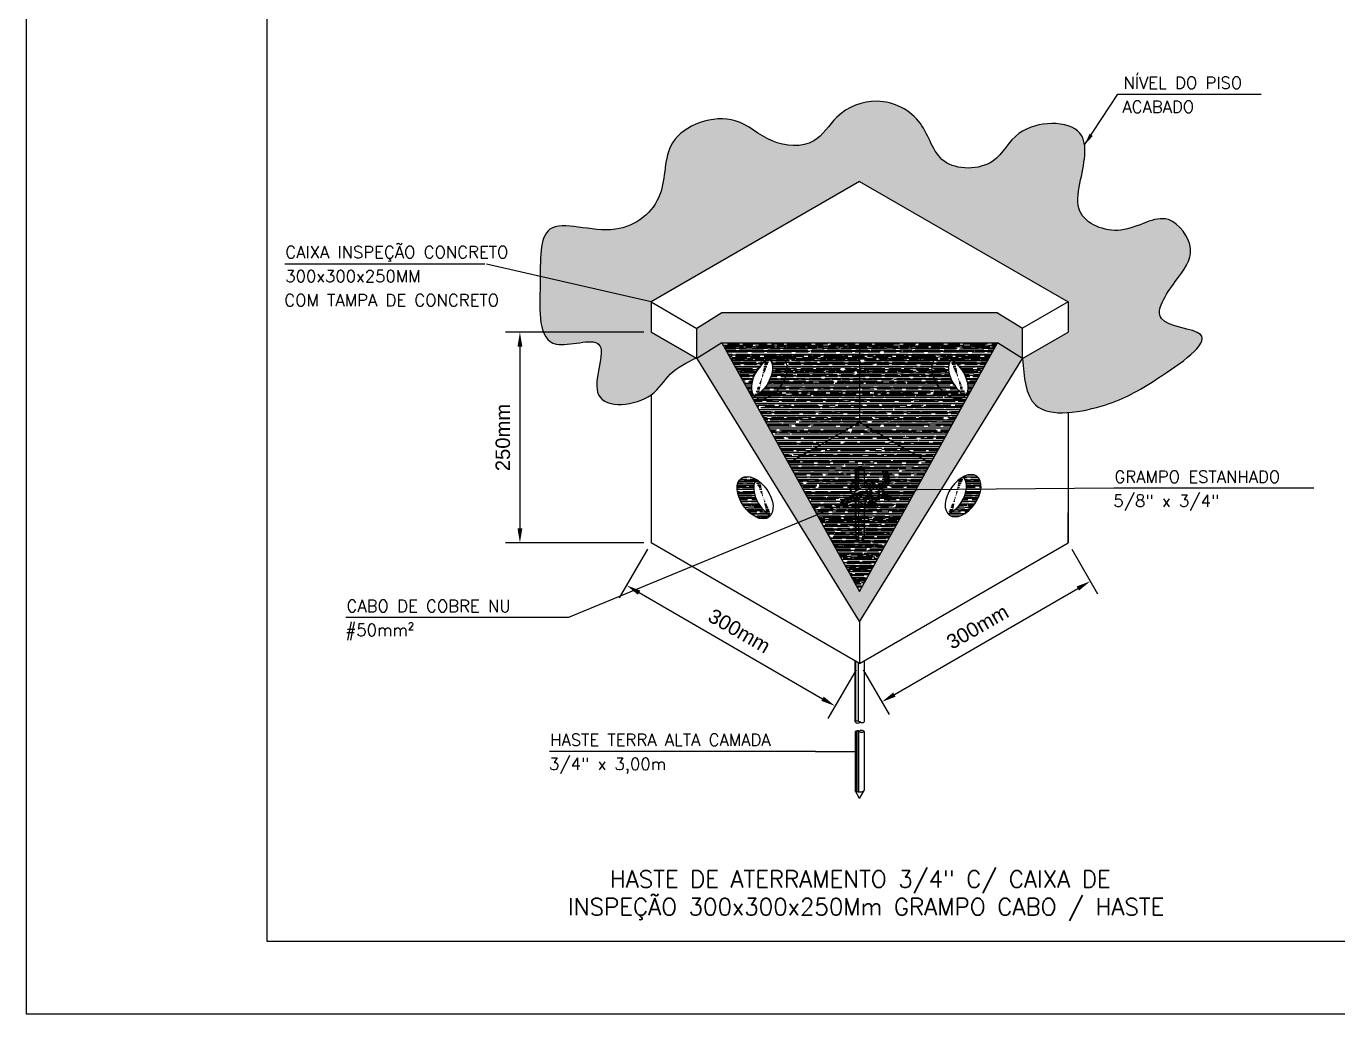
# Model space of a CAD drawing. Header units: millimetres. Extents: x 100 to 940, y 100 to 694.
# Drawn here: x 100 to 372.2, y 100 to 305 of the extents above; entities that cross this region are included whole.
import ezdxf
from ezdxf.enums import TextEntityAlignment as Align

# ---------------------------------------------------------------- set-up
doc = ezdxf.new("R2010")
doc.units = ezdxf.units.MM
for name, color, linetype in [('15', 1, 'Continuous'), ('25', 2, 'Continuous'), ('50', 5, 'Continuous')]:
    doc.layers.add(name, color=color, linetype=linetype)
doc.styles.add('25CL', font='ROMANS.shx', dxfattribs={"height": 2.5})
doc.styles.add('35CL', font='ROMANS.shx', dxfattribs={"height": 3.5})
doc.styles.get("Standard").update_dxf_attribs({"font": 'arial.ttf'})
doc.dimstyles.new('Electrical-Metric', dxfattribs={"dimtxt": 3, "dimasz": 3, "dimexe": 3, "dimexo": 1.5, "dimgap": 2, "dimtad": 1, "dimzin": 3, "dimdsep": 46, "dimtxsty": 'Standard', "dimcen": 3, "dimazin": 2, "dimtfac": 1, "dimtofl": 0, "dimtmove": 0, "dimatfit": 3, "dimfxl": 1, "dimfrac": 1, "dimtolj": 1, "dimtzin": 0, "dimarcsym": 0})
doc.dimstyles.new('ISO-25', dxfattribs={"dimtxt": 2.5, "dimasz": 2.5, "dimexe": 1.25, "dimexo": 0.625, "dimtad": 1, "dimtxsty": 'Standard', "dimcen": 2.5, "dimadec": 0, "dimazin": 0, "dimtfac": 1, "dimtmove": 0, "dimatfit": 3, "dimfxl": 1, "dimarcsym": 0})
pattern_1 = [(0, (337.7833, 76.83966), (1.397, 0.635), [9.525, -1.27, 3.175, -0.635]), (0, (338.62785, 77.15716), (-0.635, 0.84455), [1.905, -0.20955, 3.81, -0.47625]), (0, (338.1008, 77.3794), (3.302, 0.42545), [5.08, -0.889, 2.54, -0.635])]

# ---------------------------------------------------------------- blocks, each defined once
blk = doc.blocks.new('*X47')
at = {"color": 0}
for p, q in [((2789.3, 2197.6), (2781.3, 2205.6)), ((2781.4, 2205.1), (2782.2, 2206)), ((2782.2, 2204.1), (2785.1, 2207.1)), ((2793.8, 2194.8), (2782.6, 2206.1)), ((2783, 2203.2), (2788, 2208.2)), ((2796.4, 2194), (2783.8, 2206.6)), ((2783.9, 2202.3), (2788.7, 2207.1)), ((2784.7, 2201.4), (2789.4, 2206)), ((2798.2, 2193.9), (2785.1, 2207.1)), ((2785.6, 2200.5), (2790.1, 2205)), ((2799.7, 2194.2), (2786.4, 2207.6)), ((2786.6, 2199.7), (2790.9, 2204)), ((2787.6, 2198.9), (2791.9, 2203.2)), ((2788.9, 2206.8), (2787.7, 2208)), ((2788.6, 2198.1), (2792.9, 2202.5)), ((2789.6, 2197.4), (2794, 2201.8)), ((2790.6, 2196.7), (2795, 2201.1)), ((2791.7, 2196), (2796.2, 2200.4)), ((2801, 2194.7), (2794, 2201.8)), ((2792.9, 2195.4), (2797.3, 2199.8)), ((2794, 2194.7), (2798.5, 2199.2)), ((2795.3, 2194.2), (2799.8, 2198.8)), ((2796.8, 2194), (2801.4, 2198.6)), ((2802.2, 2195.3), (2798.2, 2199.3)), ((2798.5, 2194), (2803.4, 2198.9)), ((2803.2, 2196.1), (2800.6, 2198.7)), ((2801, 2194.7), (2804.9, 2198.5)), ((2804, 2197), (2802.3, 2198.7)), ((2804.7, 2198.1), (2803.8, 2199))]:
    blk.add_line(p, q, dxfattribs=at)
blk = doc.blocks.new('*X46')
at = {"color": 0}
for p, q in [((2833.8, 2190.3), (2850, 2206.5)), ((2833.8, 2188.5), (2848.8, 2203.5)), ((2844.9, 2198.5), (2842.6, 2200.8)), ((2843.1, 2201.4), (2850.8, 2209.1)), ((2845.7, 2199.5), (2843.4, 2201.8)), ((2846.5, 2200.5), (2844.1, 2202.9)), ((2847.3, 2201.4), (2844.7, 2204)), ((2848.2, 2202.3), (2845.3, 2205.2)), ((2845.5, 2205.5), (2851.3, 2211.4)), ((2848.8, 2203.5), (2845.9, 2206.4)), ((2849.3, 2204.7), (2846.4, 2207.7)), ((2846.7, 2208.6), (2851.1, 2213)), ((2849.8, 2206), (2846.9, 2208.9)), ((2850.3, 2207.3), (2847.3, 2210.3)), ((2847.5, 2216.4), (2847.5, 2216.4)), ((2847.6, 2211.2), (2850.4, 2214)), ((2850.7, 2208.7), (2847.7, 2211.7)), ((2851, 2210.1), (2848, 2213.1)), ((2848.1, 2213.5), (2849.6, 2214.9)), ((2848.2, 2215.3), (2848.6, 2215.7)), ((2851.4, 2211.5), (2848.3, 2214.6)), ((2847.8, 2176.2), (2833.8, 2190.2)), ((2842.2, 2180), (2833.8, 2188.5)), ((2834.1, 2187.1), (2843.8, 2196.8)), ((2853.4, 2172.3), (2834.1, 2191.6)), ((2837.9, 2182.6), (2834.5, 2186)), ((2834.6, 2185.8), (2842.4, 2193.6)), ((2854.3, 2173.3), (2834.8, 2192.8)), ((2835.3, 2184.7), (2842.2, 2191.7)), ((2835.4, 2193.7), (2840.3, 2198.6)), ((2855.1, 2174.2), (2835.5, 2193.8)), ((2836.1, 2183.8), (2842.5, 2190.2)), ((2856, 2175.1), (2836.3, 2194.8)), ((2842.4, 2190.4), (2837.1, 2195.8)), ((2837.1, 2183), (2842.9, 2188.9)), ((2842.2, 2192.4), (2837.9, 2196.7)), ((2838.2, 2182.4), (2843.6, 2187.7)), ((2842.5, 2193.9), (2838.9, 2197.5)), ((2839.4, 2181.7), (2844.4, 2186.8)), ((2842.9, 2195.2), (2839.9, 2198.3)), ((2840.5, 2181.1), (2845.3, 2186)), ((2843.5, 2196.4), (2840.9, 2199)), ((2841.6, 2180.4), (2846.3, 2185.2)), ((2844.2, 2197.5), (2841.8, 2199.9)), ((2842.6, 2179.7), (2847.3, 2184.4)), ((2843.7, 2179), (2848.3, 2183.6)), ((2844.8, 2178.3), (2849.4, 2182.9)), ((2845.8, 2177.6), (2850.4, 2182.2)), ((2846.9, 2176.9), (2851.5, 2181.5)), ((2847.9, 2176.1), (2852.7, 2180.9)), ((2848.9, 2175.4), (2853.8, 2180.3)), ((2849.9, 2174.6), (2855, 2179.7)), ((2850.9, 2173.8), (2856.3, 2179.2)), ((2856.9, 2175.9), (2851, 2181.9)), ((2851.9, 2173), (2857.6, 2178.7)), ((2852.8, 2172.2), (2859.7, 2179.1)), ((2857.8, 2176.8), (2854.7, 2179.9)), ((2858.8, 2177.6), (2857.7, 2178.7)), ((2859.8, 2178.3), (2859.2, 2178.9)), ((2860.8, 2179.1), (2860.5, 2179.4)), ((2861.9, 2179.8), (2861.8, 2179.9))]:
    blk.add_line(p, q, dxfattribs=at)
blk = doc.blocks.new('*X45')
at = {"color": 0}
for p, q in [((2822.5, 2212.6), (2827, 2217.1)), ((2822.5, 2210.8), (2826.6, 2214.9)), ((2825.9, 2208.7), (2822.5, 2212.1)), ((2825.8, 2207), (2822.6, 2210.2)), ((2826, 2210.4), (2822.7, 2213.7)), ((2822.9, 2214.8), (2827.6, 2219.5)), ((2822.9, 2209.5), (2826.3, 2212.8)), ((2826.1, 2212), (2823, 2215.2)), ((2826.4, 2213.5), (2823.3, 2216.6)), ((2823.4, 2217), (2828.3, 2221.9)), ((2826.6, 2215.1), (2823.6, 2218.1)), ((2823.6, 2208.4), (2826, 2210.8)), ((2824, 2219.4), (2829.2, 2224.6)), ((2826.9, 2216.6), (2824, 2219.4)), ((2827.2, 2218), (2824.4, 2220.8)), ((2824.5, 2207.5), (2825.9, 2208.9)), ((2824.8, 2222), (2830.4, 2227.6)), ((2827.6, 2219.4), (2824.8, 2222.1)), ((2827.9, 2220.8), (2825.3, 2223.4)), ((2825.5, 2206.8), (2825.8, 2207.1)), ((2825.8, 2224.8), (2828.8, 2227.8)), ((2828.4, 2222.2), (2825.8, 2224.7)), ((2828.8, 2223.5), (2826.3, 2226)), ((2829.3, 2224.8), (2826.9, 2227.2)), ((2829.8, 2226), (2828.2, 2227.6)), ((2830.3, 2227.3), (2829.6, 2228))]:
    blk.add_line(p, q, dxfattribs=at)
blk = doc.blocks.new('*X48')
at = {"color": 0}
for p, q in [((11826.4, 2069.7), (11839.2, 2060.7)), ((11828.5, 2072.8), (11846.5, 2060.2)), ((11831.7, 2075.1), (11852.6, 2060.5)), ((11835.8, 2076.8), (11857.9, 2061.4)), ((11840.6, 2078), (11862.5, 2062.8)), ((11846.2, 2078.8), (11866.3, 2064.7)), ((11852.6, 2078.8), (11869.2, 2067.2)), ((11860.8, 2077.6), (11870.4, 2071))]:
    blk.add_line(p, q, dxfattribs=at)
blk = doc.blocks.new('*D54')
at = {"color": 0, "lineweight": -2, "transparency": 16777216}
for p, q in [((228.2, 241.48), (199.46, 241.48)), ((202.46, 238.48), (202.46, 200.73)), ((228.2, 197.73), (199.46, 197.73))]:
    blk.add_line(p, q, dxfattribs=at)
at = {"color": 0, "transparency": 16777216}
for points in [[(201.96, 238.48), (202.96, 238.48), (202.46, 241.48)], [(201.96, 200.73), (202.96, 200.73), (202.46, 197.73)]]:
    blk.add_solid(points, dxfattribs=at)
at = {"layer": 'Defpoints', "color": 0, "transparency": 16777216}
for p in [(229.7, 241.48), (202.46, 197.73), (229.7, 197.73)]:
    blk.add_point(p, dxfattribs=at)
at = {"color": 0, "transparency": 16777216, "insert": (198.92, 219.6), "char_height": 3, "attachment_point": 5, "rotation": 90}
blk.add_mtext('\\A1;250mm', dxfattribs=at)
blk = doc.blocks.new('*D55')
at = {"color": 0, "lineweight": -2, "transparency": 16777216}
for p, q in [((228.95, 196.43), (223.09, 186.31)), ((227.19, 187.41), (265.26, 165.38)), ((272.21, 171.4), (266.36, 161.28))]:
    blk.add_line(p, q, dxfattribs=at)
at = {"color": 0, "transparency": 16777216}
for points in [[(227.44, 187.84), (226.94, 186.97), (224.6, 188.91)], [(265.51, 165.82), (265.01, 164.95), (267.86, 163.88)]]:
    blk.add_solid(points, dxfattribs=at)
at = {"layer": 'Defpoints', "color": 0, "transparency": 16777216}
for p in [(229.7, 197.73), (272.96, 172.7), (267.86, 163.88)]:
    blk.add_point(p, dxfattribs=at)
at = {"color": 0, "transparency": 16777216, "insert": (248, 179.45), "char_height": 3, "attachment_point": 5, "rotation": 329.9497}
blk.add_mtext('\\A1;300mm', dxfattribs=at)
blk = doc.blocks.new('*D56')
at = {"color": 0, "lineweight": -2, "transparency": 16777216}
for p, q in [((316.98, 196.43), (322.34, 187.16)), ((280.17, 166.23), (318.24, 188.26)), ((273.71, 171.4), (279.07, 162.14))]:
    blk.add_line(p, q, dxfattribs=at)
at = {"color": 0, "transparency": 16777216}
for points in [[(317.99, 188.69), (318.49, 187.83), (320.83, 189.76)], [(279.92, 166.67), (280.42, 165.8), (277.57, 164.73)]]:
    blk.add_solid(points, dxfattribs=at)
at = {"layer": 'Defpoints', "color": 0, "transparency": 16777216}
for p in [(316.22, 197.73), (320.83, 189.76), (272.96, 172.7)]:
    blk.add_point(p, dxfattribs=at)
at = {"color": 0, "transparency": 16777216, "insert": (297.43, 180.3), "char_height": 3, "attachment_point": 5, "rotation": 30.0503}
blk.add_mtext('\\A1;300mm', dxfattribs=at)

msp = doc.modelspace()

# ---------------------------------------------------------------- hatches: boundary and pattern name
h = msp.add_hatch()
h.set_pattern_fill('AR-CONC', color=256, scale=0.03)
h.set_pattern_definition([(50, (402.605, -19.0216), (5.46554, -0.47817), [0.5715, -6.2865]), (355, (402.605, -19.0216), (-1.0573, 5.731705), [0.4572, -5.02922]), (100.4514, (403.0606, -19.0615), (4.40824, 5.25353), [0.4857, -5.34271]), (46.1842, (402.605, -17.4976), (8.13237, -1.26127), [0.85725, -9.42975]), (96.6356, (403.283, -17.603), (7.12212, 7.42278), [0.72855, -8.01407]), (351.1842, (402.605, -17.498), (7.12212, 7.42278), [0.6858, -7.5438]), (21, (403.367, -17.8786), (4.54843, -3.067956), [0.5715, -6.2865]), (326, (403.367, -17.8786), (1.85406, 5.52564), [0.4572, -5.0292]), (71.4514, (403.746, -18.1343), (6.40249, 2.45768), [0.4857, -5.3427]), (37.5, (402.6051, -19.0216), (0.092658, 2.536651), [0, -4.96824, 0, -5.1054, 0, -5.04825]), (7.5, (402.605, -19.0216), (2.00459, 3.005417), [0, -2.91084, 0, -4.85394, 0, -1.92405]), (327.5, (400.9059, -19.0216), (4.067718, -0.171862), [0, -1.905, 0, -5.9436, 0, -7.8867]), (317.5, (400.144, -19.0216), (4.443875, 0.762795), [0, -2.4765, 0, -3.94716, 0, -5.6007])])
edge = h.paths.add_edge_path()
edge.add_line((316.22435, 247.72943), (316.22435, 241.47943))
edge.add_line((316.22435, 241.47943), (306.77802, 236.01452))
edge.add_spline(control_points=[(306.77802, 236.01452), (307.07133, 232.16886), (307.79379, 222.6965), (324.90757, 225.93463), (333.25779, 230.625), (350.04784, 242.07288), (331.95141, 242.5783), (338.5245, 252.26547), (343.52214, 258.34317), (336.45892, 267.87207), (327.95033, 260.50269), (317.45169, 264.91062), (318.80711, 273.80927), (321.94506, 285.63292), (305.42581, 285.25738), (301.50478, 275.12313), (288.81854, 274.9619), (286.70236, 285.98665), (276.95359, 290.85957), (268.11105, 287.27497), (263.82615, 279.55399), (254.03713, 280.20259), (246.64679, 287.96182), (231.5047, 282.89295), (233.44402, 269.08353), (222.46307, 259.98597), (206.1554, 266.82048), (207.01958, 251.1882), (205.74471, 235.69827), (223.05074, 242.54828), (214.22366, 224.93096), (229.80615, 226.45843), (233.28743, 233.31449), (237.06114, 235.14848), (239.01566, 236.08931)], knot_values=[0, 0, 0, 0, 9.976482824, 24.573430412, 36.722801165, 49.39165473, 58.140104579, 66.321796258, 73.817184241, 81.444694901, 91.508258073, 100.884437691, 106.661111869, 117.089037263, 129.676961896, 137.64760621, 147.764303411, 156.98181098, 167.063845392, 176.080366427, 182.925512455, 191.59696635, 200.326936377, 214.130686982, 225.129605449, 236.863947227, 250.449224797, 262.036185377, 274.893171281, 283.709148615, 294.251580417, 305.154772198, 311.039783527, 317.319474166, 317.319474166, 317.319474166, 317.319474166], degree=3, periodic=0)
edge.add_line((239.01566, 236.08931), (229.6986, 241.47943))
edge.add_line((229.6986, 241.47943), (229.6986, 247.72943))
edge.add_line((229.6986, 247.72943), (272.96148, 272.75794))
edge.add_line((272.96148, 272.75794), (316.22435, 247.72943))
h = msp.add_hatch()
h.set_pattern_fill('EARTH', color=256, scale=0.25)
h.set_pattern_definition([(0, (337.7833, 76.8397), (1.5875, 1.5875), [1.5875, -1.5875]), (0, (337.7833, 77.435), (1.5875, 1.5875), [1.5875, -1.5875]), (0, (337.7833, 78.0303), (1.5875, 1.5875), [1.5875, -1.5875]), (90, (337.9817, 78.2287), (-1.5875, 1.5875), [1.5875, -1.5875]), (90, (338.577, 78.2287), (-1.5875, 1.5875), [1.5875, -1.5875]), (90, (339.1724, 78.2287), (-1.5875, 1.5875), [1.5875, -1.5875])])
h.paths.add_polyline_path([(301.55646, 245.49373), (244.40592, 245.49373), (239.16531, 242.25273), (239.16531, 236.00649), (244.38373, 239.23376), (244.38581, 239.23001), (301.54886, 239.23001), (301.55646, 239.24373), (306.77802, 236.01452), (306.77802, 242.26452)])
h.paths.add_polyline_path([(306.77802, 236.01452), (301.57865, 239.23001), (301.54886, 239.23001), (272.96148, 187.60522), (244.38581, 239.23001), (244.37765, 239.23001), (239.16531, 236.00649), (239.16531, 236.00273), (272.96148, 181.35522)])
at = {"true_color": 0x787878}
h = msp.add_hatch(dxfattribs=at)
h.set_pattern_fill('AR-RROOF', color=8, scale=0.025)
h.set_pattern_definition(pattern_1)
h.paths.add_polyline_path([(272.96148, 239.23001), (244.38581, 239.23001), (258.22314, 214.23149), (272.96148, 222.75794)])
edge = h.paths.add_edge_path(flags=16)
edge.add_ellipse((254.22583, 232.02229), major_axis=(2.83457, 4.05709), ratio=0.597165563, start_angle=0, end_angle=360, ccw=False)
h = msp.add_hatch(dxfattribs=at)
h.set_pattern_fill('AR-RROOF', color=8, scale=0.025)
h.set_pattern_definition(pattern_1)
h.paths.add_polyline_path([(272.96148, 222.75794), (287.70439, 214.22884), (301.54886, 239.23001), (272.96148, 239.23001)])
edge = h.paths.add_edge_path(flags=16)
edge.add_ellipse((291.69712, 232.02229), major_axis=(-2.83457, 4.05709), ratio=0.597165563, start_angle=0, end_angle=360)
at = {"true_color": 0x9c9c9c}
h = msp.add_hatch(dxfattribs=at)
h.set_pattern_fill('AR-RROOF', color=253, scale=0.025)
h.set_pattern_definition(pattern_1)
edge = h.paths.add_edge_path()
edge.add_ellipse((251.14933, 232.02229), major_axis=(2.83457, 4.05709), ratio=0.597165563, start_angle=230.1824025, end_angle=355.1115825, ccw=False)
edge.add_ellipse((254.22583, 232.02229), major_axis=(2.83457, 4.05709), ratio=0.597165563, start_angle=-184.8884175, end_angle=50.1824025)
h = msp.add_hatch(dxfattribs=at)
h.set_pattern_fill('AR-RROOF', color=253, scale=0.025)
h.set_pattern_definition(pattern_1)
edge = h.paths.add_edge_path()
edge.add_ellipse((295.13956, 232.02229), major_axis=(-2.83457, 4.05709), ratio=0.597165563, start_angle=8.5033334, end_angle=126.2026816, ccw=False)
edge.add_ellipse((291.69712, 232.02229), major_axis=(-2.83457, 4.05709), ratio=0.597165563, start_angle=306.2026816, end_angle=548.5033334)
at = {"true_color": 0x787878}
h = msp.add_hatch(dxfattribs=at)
h.set_pattern_fill('AR-RROOF', color=8, scale=0.025)
h.set_pattern_definition(pattern_1)
h.paths.add_polyline_path([(272.96148, 222.75794), (258.22314, 214.23149), (272.96148, 187.60522), (287.70439, 214.22884)])
h.paths.add_polyline_path([(269.25712, 206.191, 0.173989495), (269.13456, 206.17191, 0.33521783), (269.26848, 206.17127, -0.11674393), (269.14705, 206.22442, 0.560330876), (269.06964, 206.2103, 0.105533192), (269.06231, 206.1645, 0.471328823), (269.23328, 206.15251, 0.032421231), (269.21092, 206.18234, 0.608481578), (269.15462, 205.99319, -0.130255453), (269.29632, 205.95257), (269.30091, 205.95466, -0.500696145), (269.08639, 206.15575, -2.469400681), (269.14346, 206.37632, -0.74556615), (269.13267, 206.46407), (269.12196, 206.46383, 0.172088419), (269.10078, 206.39264, 0.971373189), (269.22257, 206.16578, 0.116450381), (269.16199, 206.22454, 0.167029477), (269.27732, 206.37176, 0.041553878), (269.24938, 206.41047, 0.857631567)], flags=16)
h.paths.add_polyline_path([(274.81604, 209.38227, 0.076922993), (274.95103, 208.98179, -0.057659207), (275.17787, 208.90597, -0.121413492), (274.93411, 209.52065, 0.122790233)], flags=16)
h.paths.add_polyline_path([(277.38476, 208.40079), (277.8647, 208.1237), (277.44102, 207.67874), (276.96108, 207.95583)], flags=16)
h.paths.add_polyline_path([(274.6339, 206.81259), (275.21063, 206.87145), (275.69057, 206.59436), (275.11385, 206.53549), (274.69017, 206.09053), (274.21022, 206.36763)], flags=16)
at = {"true_color": 0x9c9c9c}
h = msp.add_hatch(dxfattribs=at)
h.set_pattern_fill('AR-RROOF', color=253, scale=0.025)
h.set_pattern_definition(pattern_1)
edge = h.paths.add_edge_path()
edge.add_ellipse((251.26769, 207.12624), major_axis=(-2.83457, 4.05709), ratio=0.597165563, start_angle=306.2026816, end_angle=548.5033334)
edge.add_ellipse((254.71013, 207.12624), major_axis=(-2.83457, 4.05709), ratio=0.597165563, start_angle=8.5033334, end_angle=126.2026816, ccw=False)
h = msp.add_hatch(dxfattribs=at)
h.set_pattern_fill('AR-RROOF', color=253, scale=0.025)
h.set_pattern_definition(pattern_1)
edge = h.paths.add_edge_path()
edge.add_ellipse((291.36605, 207.51725), major_axis=(2.83457, 4.05709), ratio=0.597165563, start_angle=230.1824025, end_angle=355.1115825, ccw=False)
edge.add_ellipse((294.44255, 207.51725), major_axis=(2.83457, 4.05709), ratio=0.597165563, start_angle=-184.8884175, end_angle=50.1824025)

# ---------------------------------------------------------------- linework, layer by layer
at = {"color": 2}
for p, q in [((272.96148, 272.75794), (229.6986, 247.72943)), ((272.96148, 272.75794), (316.22435, 247.72943)), ((229.6986, 247.72943), (239.16531, 242.25273)), ((229.6986, 247.72943), (229.6986, 241.47943)), ((316.22435, 247.72943), (306.77802, 242.26452)), ((316.22435, 247.72943), (316.22435, 241.47943)), ((244.38373, 245.48001), (239.16531, 242.25273)), ((301.55646, 245.49373), (244.38373, 245.49373)), ((301.55646, 245.49373), (306.77802, 242.26452)), ((239.16531, 236.00273), (239.16531, 242.25273)), ((306.77802, 236.01452), (306.77802, 242.26452)), ((229.6986, 241.47943), (239.16531, 236.00273)), ((239.16363, 236.00545), (229.6986, 241.47943)), ((306.77802, 236.01452), (316.22435, 241.47943)), ((306.77802, 236.01452), (316.22435, 241.47943)), ((244.38373, 239.23376), (239.16363, 236.00545)), ((244.38373, 239.23376), (272.96148, 187.60522)), ((244.38373, 239.23001), (301.55646, 239.23001)), ((272.96148, 187.60522), (301.55646, 239.24373)), ((272.96148, 239.23001), (272.96148, 222.75794)), ((306.77802, 236.01452), (301.55646, 239.24373)), ((239.16363, 236.00545), (272.96148, 181.35522)), ((272.96148, 181.35522), (306.77802, 236.01452)), ((229.6986, 228.44773), (229.6986, 197.72943)), ((316.22435, 224.77406), (316.22435, 197.72943)), ((272.96148, 222.75794), (258.22314, 214.23149)), ((272.96148, 222.75794), (287.70439, 214.22884)), ((277.7017, 212.44642), (277.9779, 212.64418)), ((277.9779, 212.64418), (278.307, 212.68834)), ((278.307, 212.68834), (278.59377, 212.64854)), ((278.59377, 212.64854), (278.77619, 212.52818)), ((316.22435, 197.72943), (316.22435, 203.97943)), ((272.96148, 172.70092), (229.6986, 197.72943)), ((272.96148, 172.70092), (316.22435, 197.72943)), ((272.96148, 181.35522), (272.96148, 172.70092))]:
    msp.add_line(p, q, dxfattribs=at)
for points in [[(100, 100), (940, 100), (940, 693.93939), (100, 693.93939)], [(150, 679), (925, 679), (925, 115), (150, 115)]]:
    msp.add_lwpolyline(points, close=True)
at = {"color": 2, "extrusion": (0, 0, -1)}
for centre in [(254.22583, 232.02229), (294.44255, 207.51725)]:
    msp.add_ellipse(centre, major_axis=(2.83457, 4.05709), ratio=0.597165563, dxfattribs=at)
at = {"color": 2}
for centre in [(291.69712, 232.02229), (251.26769, 207.12624)]:
    msp.add_ellipse(centre, major_axis=(-2.83457, 4.05709), ratio=0.597165563, dxfattribs=at)
at = {"color": 2, "extrusion": (0, 0, -1)}
for centre in [(251.14933, 232.02229), (291.36605, 207.51725)]:
    msp.add_ellipse(centre, major_axis=(2.83457, 4.05709), ratio=0.597165563, start_param=0.085318981, end_param=2.265744504, dxfattribs=at)
at = {"color": 2}
for centre in [(295.13956, 232.02229), (254.71013, 207.12624)]:
    msp.add_ellipse(centre, major_axis=(-2.83457, 4.05709), ratio=0.597165563, start_param=0.148411166, end_param=2.202652319, dxfattribs=at)
msp.add_spline([(306.77802, 236.01452), (309.42642, 226.39599), (324.02337, 226.39599), (334.86269, 231.88383), (343.67867, 240.98209), (335.58531, 244.30368), (338.4758, 251.95778), (341.65533, 258.74537), (337.03055, 264.81088), (327.20291, 262.64462), (318.67598, 266.54388), (318.67598, 272.32055), (318.67598, 282.74848), (306.08805, 282.74848), (300.59613, 276.9718), (290.47943, 276.9718), (285.56561, 284.77032), (276.60511, 289.39166), (268.2227, 286.07007), (263.4534, 281.15989), (254.78195, 281.15989), (247.12216, 285.34798), (234.11498, 280.72664), (231.51355, 270.0398), (222.264, 262.81895), (208.67872, 262.81895), (206.65538, 251.41002), (209.97943, 238.99017), (218.79541, 238.99017), (218.79541, 228.44773), (229.6986, 228.44773), (233.68141, 232.78024), (239.08972, 236.12495)], degree=3, dxfattribs=at)
at = {"layer": '15'}
for p, q in [((195.14881, 255.55563), (153.66595, 255.55563)), ((229.6986, 247.72943), (195.50165, 255.55563)), ((272.12712, 208.62922), (272.12712, 212.96473)), ((272.23708, 208.45458), (272.23708, 212.87393)), ((272.45699, 208.64693), (272.45699, 212.77634)), ((272.78687, 208.89657), (272.78687, 212.71864)), ((277.92457, 210.03385), (277.20351, 209.71452)), ((278.07831, 209.74116), (277.32944, 209.40952)), ((269.36464, 206.37067), (272.85051, 207.89366)), ((269.5031, 206.09751), (273.67854, 207.91304)), ((269.69412, 205.8128), (273.35752, 207.41322)), ((273.36901, 208.1202), (273.91332, 208.35801)), ((274.04587, 209.48393), (273.9772, 209.52358)), ((325.73975, 209.05155), (276.86491, 208.66631)), ((278.20956, 209.48661), (277.47768, 209.16249)), ((367.2226, 209.05155), (325.73975, 209.05155)), ((269.35136, 205.67816), (212.52259, 182.23204)), ((272.12712, 198.55553), (272.12712, 206.60872)), ((272.23708, 198.46472), (272.23708, 206.64084)), ((272.78687, 198.30943), (272.78687, 206.31421)), ((212.52259, 182.23204), (166.36024, 182.23204)), ((272.05234, 160.62047), (272.05234, 173.22687)), ((272.1623, 160.67204), (272.1623, 173.16326)), ((272.71209, 160.71101), (272.71209, 172.84519)), ((272.05234, 158.59528), (272.05234, 146.30452)), ((272.1623, 158.66024), (272.1623, 146.2129)), ((272.38222, 158.72279), (272.38222, 146.11214)), ((272.71209, 158.68014), (272.71209, 146.04686)), ((263.79749, 154.44355), (208.62494, 154.44355)), ((263.79749, 154.44355), (272.00836, 154.44471))]:
    msp.add_line(p, q, dxfattribs=at)
for points in [[(271.714, 207.59861, -0.082985738), (271.26851, 208.24478, -0.10501941), (271.08402, 209.03729, -0.120336717), (271.23956, 209.73265, -0.016349478), (271.28597, 209.81917, -0.10501941)], [(271.73686, 207.6086, -0.075630452), (271.33905, 208.20406, -0.10501941), (271.15455, 208.99656, -0.120336717), (271.3101, 209.69193, -0.001591941), (271.31437, 209.70048, -0.10501941)], [(272.00424, 209.23168, -0.008213952), (272.00308, 209.2639, -0.120336717), (272.05744, 209.5069, -0.02510206), (272.08314, 209.55286, -0.10501941)], [(272.00424, 209.1361, -0.008213952), (272.00308, 209.16833, -0.120336717), (272.05744, 209.41132, -0.02510206), (272.08314, 209.45729, -0.10501941)], [(272.84521, 206.82643, -0.066363167), (272.81132, 206.85106, -0.072986239), (272.78294, 206.88731, -0.106057566)], [(272.98234, 206.74726, -0.066363167), (272.94844, 206.77189, -0.162384214), (272.90141, 206.8605, -0.052332679), (272.89679, 206.93567, -0.069994875)], [(273.09906, 207.06655, -0.00782298), (273.10813, 207.08238, -0.056235678), (273.23007, 207.24326, -0.041501261), (273.34155, 207.34241, -0.069994875)], [(277.7132, 207.19231, -0.066363167), (277.67931, 207.21693, -0.162384214), (277.63228, 207.30555, -0.106057566), (277.63914, 207.45673, -0.069994875), (277.70188, 207.6066, -0.056235678), (277.82381, 207.76748, -0.056235678), (277.97853, 207.89714, -0.069994875), (278.12514, 207.96714, -0.106057566), (278.27581, 207.98139, -0.127155613), (278.34979, 207.95271, -0.162384214)], [(277.85033, 207.11314, -0.066363167), (277.81644, 207.13776, -0.162384214), (277.76941, 207.22638, -0.106057566), (277.77627, 207.37756, -0.069994875), (277.839, 207.52743, -0.056235678), (277.96094, 207.68831, -0.056235678), (278.11565, 207.81797, -0.069994875), (278.26227, 207.88797, -0.106057566), (278.41293, 207.90222, -0.127155613), (278.48691, 207.87354, -0.162384214)], [(277.98746, 207.03397, -0.066363167), (277.95356, 207.05859, -0.162384214), (277.90653, 207.14721, -0.106057566), (277.91339, 207.29839, -0.069994875), (277.97613, 207.44826, -0.056235678), (278.09806, 207.60914, -0.056235678), (278.25278, 207.7388, -0.069994875), (278.39939, 207.8088, -0.106057566), (278.55006, 207.82305, -0.127155613), (278.62404, 207.79437, -0.162384214)], [(278.12458, 206.9548, -0.066363167), (278.09069, 206.97942, -0.162384214), (278.04366, 207.06804, -0.106057566), (278.05052, 207.21922, -0.069994875), (278.11325, 207.36909, -0.056235678), (278.23519, 207.52997, -0.056235678), (278.38991, 207.65963, -0.069994875), (278.53652, 207.72963, -0.106057566), (278.68719, 207.74388, -0.127155613), (278.76116, 207.7152, -0.162384214)], [(278.26171, 206.87563, -0.066363167), (278.22782, 206.90025, -0.162384214), (278.18079, 206.98887, -0.106057566), (278.18765, 207.14005, -0.069994875), (278.25038, 207.28992, -0.056235678), (278.37232, 207.4508, -0.056235678), (278.52703, 207.58046, -0.069994875), (278.67365, 207.65046, -0.106057566), (278.82431, 207.66471, -0.127155613), (278.89829, 207.63603, -0.162384214)], [(278.39884, 206.79646, -0.066363167), (278.36494, 206.82108, -0.162384214), (278.31791, 206.9097, -0.106057566), (278.32477, 207.06088, -0.069994875), (278.38751, 207.21075, -0.056235678), (278.50944, 207.37163, -0.056235678), (278.66416, 207.50129, -0.069994875), (278.81077, 207.57129, -0.106057566), (278.96144, 207.58554, -0.127155613), (279.03542, 207.55686, -0.162384214)], [(278.53596, 206.71729, -0.066363167), (278.50207, 206.74191, -0.162384214), (278.45504, 206.83053, -0.106057566), (278.4619, 206.98171, -0.069994875), (278.52463, 207.13158, -0.056235678), (278.64657, 207.29246, -0.056235678), (278.80129, 207.42212, -0.069994875), (278.9479, 207.49212, -0.106057566), (279.09857, 207.50637, -0.127155613), (279.17254, 207.47769, -0.162384214)], [(278.67309, 206.63812, -0.066363167), (278.6392, 206.66274, -0.162384214), (278.59217, 206.75136, -0.106057566), (278.59903, 206.90254, -0.069994875), (278.66176, 207.05241, -0.056235678), (278.7837, 207.21329, -0.056235678), (278.93841, 207.34295, -0.069994875), (279.08503, 207.41295, -0.106057566), (279.23569, 207.4272, -0.127155613), (279.30967, 207.39852, -0.162384214)], [(274.96235, 205.6041, -0.066363167), (274.92846, 205.62873, -0.162384214), (274.88143, 205.71734, -0.106057566), (274.88829, 205.86853, -0.069994875), (274.95102, 206.01839, -0.056235678), (275.07296, 206.17927, -0.056235678), (275.22767, 206.30894, -0.069994875), (275.37429, 206.37893, -0.106057566), (275.52495, 206.39319, -0.127155613), (275.59893, 206.3645, -0.162384214)], [(275.09948, 205.52493, -0.066363167), (275.06558, 205.54956, -0.162384214), (275.01855, 205.63817, -0.106057566), (275.02541, 205.78936, -0.069994875), (275.08815, 205.93922, -0.056235678), (275.21008, 206.1001, -0.056235678), (275.3648, 206.22977, -0.069994875), (275.51141, 206.29976, -0.106057566), (275.66208, 206.31402, -0.127155613), (275.73606, 206.28533, -0.162384214)], [(275.2366, 205.44576, -0.066363167), (275.20271, 205.47039, -0.162384214), (275.15568, 205.559, -0.106057566), (275.16254, 205.71019, -0.069994875), (275.22528, 205.86005, -0.056235678), (275.34721, 206.02093, -0.056235678), (275.50193, 206.1506, -0.069994875), (275.64854, 206.22059, -0.106057566), (275.79921, 206.23485, -0.127155613), (275.87319, 206.20616, -0.162384214)], [(275.37373, 205.36659, -0.066363167), (275.33984, 205.39122, -0.162384214), (275.29281, 205.47983, -0.106057566), (275.29967, 205.63102, -0.069994875), (275.3624, 205.78088, -0.056235678), (275.48434, 205.94176, -0.056235678), (275.63905, 206.07143, -0.069994875), (275.78567, 206.14142, -0.106057566), (275.93633, 206.15568, -0.127155613), (276.01031, 206.12699, -0.162384214)], [(275.51086, 205.28742, -0.066363167), (275.47696, 205.31205, -0.162384214), (275.42993, 205.40066, -0.106057566), (275.43679, 205.55185, -0.069994875), (275.49953, 205.70171, -0.056235678), (275.62146, 205.86259, -0.056235678), (275.77618, 205.99226, -0.069994875), (275.92279, 206.06225, -0.106057566), (276.07346, 206.07651, -0.127155613), (276.14744, 206.04782, -0.162384214)], [(275.64798, 205.20825, -0.066363167), (275.61409, 205.23288, -0.162384214), (275.56706, 205.32149, -0.106057566), (275.57392, 205.47268, -0.069994875), (275.63665, 205.62254, -0.056235678), (275.75859, 205.78342, -0.056235678), (275.91331, 205.91309, -0.069994875), (276.05992, 205.98308, -0.106057566), (276.21059, 205.99734, -0.127155613), (276.28456, 205.96865, -0.162384214)], [(275.78511, 205.12908, -0.066363167), (275.75122, 205.15371, -0.162384214), (275.70419, 205.24232, -0.106057566), (275.71105, 205.39351, -0.069994875), (275.77378, 205.54337, -0.056235678), (275.89572, 205.70425, -0.056235678), (276.05043, 205.83392, -0.069994875), (276.19705, 205.90391, -0.106057566), (276.34771, 205.91817, -0.127155613), (276.42169, 205.88948, -0.162384214)], [(275.92224, 205.04991, -0.066363167), (275.88834, 205.07454, -0.162384214), (275.84131, 205.16315, -0.106057566), (275.84817, 205.31434, -0.069994875), (275.91091, 205.4642, -0.056235678), (276.03284, 205.62508, -0.056235678), (276.18756, 205.75475, -0.069994875), (276.33417, 205.82474, -0.106057566), (276.48484, 205.839, -0.127155613), (276.55882, 205.81031, -0.162384214)]]:
    msp.add_lwpolyline(points, format="xyb", dxfattribs=at)
for centre, radius, start, end in [((281.41655, 212.72911), 3.4397, 181.4147965, 204.8439401), ((281.41655, 212.72911), 3.10982, 180.7512216, 204.8439401), ((281.41655, 212.72911), 2.82393, 181.6349246, 204.8439401), ((277.39985, 210.86939), 0.98664, 300.0236081, 24.8439401), ((277.39985, 210.86939), 1.31652, 300.0236081, 24.8439401), ((277.39985, 210.86939), 1.60241, 300.0236081, 24.8439401), ((274.86015, 206.62067), 0.92248, 100.441012, 124.1139693), ((274.86491, 206.89893), 0.54001, 97.8695672, 148.4484805), ((274.95239, 206.47959), 1.1642, 102.0849185, 112.9732112), ((274.94181, 206.88169), 0.44906, 96.2560655, 145.9157092), ((274.89849, 206.18989), 1.35368, 53.2769777, 98.7322053), ((274.9315, 206.41305), 1.22537, 55.8882526, 100.4782273), ((275.02299, 206.88203), 0.35261, 93.3103383, 148.8243858), ((274.94593, 206.21552), 1.22815, 48.6074023, 97.2487992), ((275.04233, 206.33968), 0.99963, 42.2071572, 98.5980517), ((275.19899, 206.72641), 0.37521, 93.6510327, 137.0579669), ((275.092, 206.33562), 0.90287, 39.4147888, 95.6809266), ((275.33768, 206.679), 0.29366, 94.9619298, 125.9707104), ((275.20151, 206.28049), 0.82078, 44.3598242, 91.8446245), ((275.39402, 206.49433), 0.48419, 36.7651498, 99.7189767), ((275.49259, 206.50336), 0.37864, 41.2519828, 115.1144386)]:
    msp.add_arc(centre, radius, start, end, dxfattribs=at)
at = {"layer": '25'}
for p, q in [((272.08314, 208.72004), (272.08314, 213.07823)), ((273.9772, 209.46485), (273.9772, 213.13517)), ((274.68963, 210.0659), (274.10922, 210.401)), ((275.57234, 210.25651), (274.68512, 210.06492)), ((275.88905, 210.08823), (275.63805, 210.0156)), ((275.79044, 209.97564), (275.63805, 210.0156)), ((276.04144, 210.04826), (275.79044, 209.97564)), ((276.04144, 210.04826), (275.88905, 210.08823)), ((277.69613, 210.22395), (277.04513, 209.92766)), ((272.70002, 208.0294), (269.11639, 206.4637)), ((273.04326, 206.99789), (269.77489, 205.59886)), ((272.97357, 206.75232), (272.75807, 206.87674)), ((275.21063, 206.87145), (274.6339, 206.81259)), ((275.69057, 206.59436), (275.21063, 206.87145)), ((276.96108, 207.95583), (276.93052, 207.37692)), ((277.41046, 207.09982), (276.93052, 207.37692)), ((277.38476, 208.40079), (276.96108, 207.95583)), ((277.44102, 207.67874), (276.96108, 207.95583)), ((277.60177, 209.11446), (277.31762, 209.22445)), ((277.96148, 208.45966), (277.38476, 208.40079)), ((277.8647, 208.1237), (277.38476, 208.40079)), ((277.44102, 207.67874), (277.41046, 207.09982)), ((277.41046, 207.09982), (277.80384, 207.13998)), ((277.8647, 208.1237), (277.44102, 207.67874)), ((278.28965, 209.32967), (277.66468, 209.05289)), ((278.79341, 206.56865), (277.70558, 207.19671)), ((278.44142, 208.18256), (277.8647, 208.1237)), ((278.44142, 208.18256), (277.96148, 208.45966)), ((279.42999, 207.32905), (278.32257, 207.96842)), ((278.42694, 207.90816), (278.44142, 208.18256)), ((269.10611, 206.23933), (269.16319, 206.24944)), ((269.23511, 205.96389), (269.31546, 205.97812)), ((269.24531, 205.94353), (269.32663, 205.95794)), ((269.25546, 206.19121), (269.3552, 206.20888)), ((269.32704, 206.13769), (269.39557, 206.14983)), ((269.38973, 205.67382), (269.47909, 205.68965)), ((269.46943, 205.86587), (269.55793, 205.88154)), ((269.4902, 205.84163), (269.5778, 205.85715)), ((269.64509, 205.57587), (269.77489, 205.59886)), ((272.08314, 198.67641), (272.08314, 206.59003)), ((272.46916, 206.64544), (272.46916, 206.56772)), ((272.47476, 206.62599), (272.47476, 206.51726)), ((274.09545, 205.5587), (272.49456, 206.48297)), ((273.96856, 198.67641), (273.96856, 205.63196)), ((274.38022, 205.72311), (274.09545, 205.5587)), ((274.21022, 206.36763), (274.17966, 205.78871)), ((274.65961, 205.51162), (274.17966, 205.78871)), ((274.6339, 206.81259), (274.21022, 206.36763)), ((274.69017, 206.09053), (274.21022, 206.36763)), ((275.11385, 206.53549), (274.6339, 206.81259)), ((274.69017, 206.09053), (274.65961, 205.51162)), ((274.65961, 205.51162), (275.05299, 205.55177)), ((275.11385, 206.53549), (274.69017, 206.09053)), ((276.04255, 204.98044), (274.95473, 205.6085)), ((275.69057, 206.59436), (275.11385, 206.53549)), ((276.67913, 205.74084), (275.57171, 206.38022)), ((275.67608, 206.31996), (275.69057, 206.59436)), ((272.00836, 160.59461), (272.00836, 173.25232)), ((273.90242, 173.24527), (273.90242, 160.59461)), ((272.00836, 158.56076), (272.00836, 146.42076)), ((273.90242, 158.56076), (273.90242, 146.42076)), ((272.95539, 144.65156), (272.0241, 146.3481)), ((272.95539, 144.65156), (273.88668, 146.3481))]:
    msp.add_line(p, q, dxfattribs=at)
for points in [[(272.08314, 213.07823, 0.196281779), (272.1413, 212.94973, 0.09922711), (272.37111, 212.80556, 0.056706901), (272.65841, 212.73244, 0.043358828), (273.04515, 212.71338, 0.043358828), (273.42939, 212.7613, 0.056706901), (273.71042, 212.85569, 0.09922711), (273.92881, 213.01665, 0.196281779), (273.9772, 213.14913, 0.196281779), (273.91904, 213.27763, 0.09922711), (273.68922, 213.4218, 0.056706901), (273.40192, 213.49492, 0.043358828), (273.01518, 213.51398, 0.043358828), (272.63095, 213.46606, 0.056706901), (272.34992, 213.37167, 0.09922711), (272.13153, 213.21071, 0.196281779)], [(279.44682, 207.3151, -0.162384214), (279.49385, 207.22649, -0.106057566), (279.48699, 207.07531, -0.069994875), (279.42426, 206.92544, -0.056235678), (279.30232, 206.76456, -0.056235678), (279.1476, 206.63489, -0.069994875), (279.00099, 206.5649, -0.106057566), (278.85032, 206.55064, -0.162384214), (278.75951, 206.59328, -0.162384214), (278.71248, 206.68189, -0.106057566), (278.71934, 206.83308, -0.069994875), (278.78208, 206.98294, -0.056235678), (278.90401, 207.14382, -0.056235678), (279.05873, 207.27349, -0.069994875), (279.20534, 207.34348, -0.106057566), (279.35601, 207.35774, -0.162384214)], [(269.08887, 206.23318, -0.166461779), (269.11808, 206.23948, -0.105533192), (269.16199, 206.22454, -0.068297117), (269.20098, 206.19335, -0.054468302), (269.23885, 206.14362, -0.054468302), (269.26509, 206.08689, -0.068297117), (269.27443, 206.03784, -0.105533192), (269.2671, 205.99204, -0.166461779), (269.24787, 205.96916, -0.166461779), (269.21866, 205.96287, -0.105533192), (269.17475, 205.97781, -0.068297117), (269.13576, 206.009, -0.054468302), (269.09788, 206.05872, -0.054468302), (269.07165, 206.11545, -0.068297117), (269.06231, 206.1645, -0.105533192), (269.06964, 206.2103, -0.166461779)], [(269.12734, 206.46132, -0.166461779), (269.15655, 206.46761, -0.105533192), (269.20046, 206.45267, -0.068297117), (269.23945, 206.42148, -0.054468302), (269.27732, 206.37176, -0.054468302), (269.30356, 206.31503, -0.068297117), (269.3129, 206.26598, -0.105533192), (269.30557, 206.22018, -0.166461779), (269.28634, 206.1973, -0.166461779), (269.25712, 206.191, -0.105533192), (269.21322, 206.20595, -0.068297117), (269.17422, 206.23714, -0.054468302), (269.13635, 206.28686, -0.054468302), (269.11011, 206.34359, -0.068297117), (269.10078, 206.39264, -0.105533192), (269.10811, 206.43844, -0.166461779)], [(269.24531, 205.94353, -0.166461779), (269.27452, 205.94982, -0.105533192), (269.31843, 205.93488, -0.068297117), (269.35743, 205.90369, -0.054468302), (269.3953, 205.85397, -0.054468302), (269.42154, 205.79724, -0.068297117), (269.43087, 205.74819, -0.105533192), (269.42354, 205.70239, -0.166461779), (269.40431, 205.67951, -0.166461779), (269.3751, 205.67321, -0.105533192), (269.33119, 205.68816, -0.068297117), (269.2922, 205.71935, -0.054468302), (269.25433, 205.76907, -0.054468302), (269.22809, 205.8258, -0.068297117), (269.21875, 205.87485, -0.105533192), (269.22608, 205.92065, -0.166461779)], [(269.31712, 206.13321, -0.166461779), (269.34633, 206.13951, -0.105533192), (269.39024, 206.12457, -0.068297117), (269.42924, 206.09338, -0.054468302), (269.46711, 206.04365, -0.054468302), (269.49334, 205.98692, -0.068297117), (269.50268, 205.93787, -0.105533192), (269.49535, 205.89207, -0.166461779), (269.47612, 205.86919, -0.166461779), (269.44691, 205.8629, -0.105533192), (269.403, 205.87784, -0.068297117), (269.36401, 205.90903, -0.054468302), (269.32614, 205.95875, -0.054468302), (269.2999, 206.01548, -0.068297117), (269.29056, 206.06453, -0.105533192), (269.29789, 206.11033, -0.166461779)], [(269.35559, 206.36648, -0.166461779), (269.3848, 206.37277, -0.105533192), (269.42871, 206.35783, -0.068297117), (269.4677, 206.32664, -0.054468302), (269.50557, 206.27692, -0.054468302), (269.53181, 206.22019, -0.068297117), (269.54115, 206.17114, -0.105533192), (269.53382, 206.12534, -0.166461779), (269.51459, 206.10245, -0.166461779), (269.48538, 206.09616, -0.105533192), (269.44147, 206.1111, -0.068297117), (269.40247, 206.14229, -0.054468302), (269.3646, 206.19202, -0.054468302), (269.33837, 206.24874, -0.068297117), (269.32903, 206.2978, -0.105533192), (269.33636, 206.3436, -0.166461779)], [(269.48382, 205.83843, -0.166461779), (269.51303, 205.84473, -0.105533192), (269.55694, 205.82978, -0.068297117), (269.59593, 205.79859, -0.054468302), (269.63381, 205.74887, -0.054468302), (269.66004, 205.69214, -0.068297117), (269.66938, 205.64309, -0.105533192), (269.66205, 205.59729, -0.166461779), (269.64282, 205.57441, -0.166461779), (269.61361, 205.56812, -0.105533192), (269.5697, 205.58306, -0.068297117), (269.53071, 205.61425, -0.054468302), (269.49284, 205.66397, -0.054468302), (269.4666, 205.7207, -0.068297117), (269.45726, 205.76975, -0.105533192), (269.46459, 205.81555, -0.166461779)], [(269.53511, 206.07682, -0.166461779), (269.56433, 206.08312, -0.105533192), (269.60824, 206.06817, -0.068297117), (269.64723, 206.03698, -0.054468302), (269.6851, 205.98726, -0.054468302), (269.71134, 205.93053, -0.068297117), (269.72067, 205.88148, -0.105533192), (269.71334, 205.83568, -0.166461779), (269.69412, 205.8128, -0.166461779), (269.6649, 205.80651, -0.105533192), (269.62099, 205.82145, -0.068297117), (269.582, 205.85264, -0.054468302), (269.54413, 205.90236, -0.054468302), (269.51789, 205.95909, -0.068297117), (269.50856, 206.00814, -0.105533192), (269.51588, 206.05394, -0.166461779)], [(276.69597, 205.7269, -0.162384214), (276.743, 205.63828, -0.106057566), (276.73614, 205.4871, -0.069994875), (276.6734, 205.33723, -0.056235678), (276.55147, 205.17635, -0.056235678), (276.39675, 205.04669, -0.069994875), (276.25014, 204.97669, -0.106057566), (276.09947, 204.96244, -0.162384214), (276.00866, 205.00507, -0.162384214), (275.96163, 205.09369, -0.106057566), (275.96849, 205.24487, -0.069994875), (276.03122, 205.39474, -0.056235678), (276.15316, 205.55562, -0.056235678), (276.30788, 205.68528, -0.069994875), (276.45449, 205.75528, -0.106057566), (276.60516, 205.76953, -0.162384214)]]:
    msp.add_lwpolyline(points, format="xyb", close=True, dxfattribs=at)
for points in [[(271.69679, 207.59109, -0.000240103), (271.69478, 207.59306, -0.088772787), (271.2108, 208.2781, -0.10501941), (271.02631, 209.07061, -0.120336717), (271.18185, 209.76597, -0.120336717), (271.6404, 210.31136, -0.064771023), (272.08314, 210.55484, -0.088772787)], [(273.9772, 210.4623, -0.012430733), (274.10922, 210.401, -0.079931264)], [(272.23748, 208.45404, -0.049537016), (272.09554, 208.69246, -0.10501941), (272.00308, 209.08961, -0.120336717), (272.05744, 209.33261, -0.02510206), (272.08314, 209.37857, -0.10501941)], [(277.75729, 207.16685, -0.223885944), (277.59694, 207.22006, -0.162384214), (277.53817, 207.3308, -0.106057566), (277.54578, 207.49858, -0.069994875), (277.61277, 207.65862, -0.056235678), (277.74007, 207.82657, -0.056235678), (277.90159, 207.96194, -0.069994875), (278.05816, 208.03668, -0.106057566), (278.22536, 208.0525, -0.270401291), (278.3849, 207.93243, -0.127155613)], [(269.11639, 206.4637, -0.0689294), (269.15192, 206.47922, -0.104191592)], [(272.08314, 205.63853, 0.018711067), (272.08314, 205.62457, 0.196281779)], [(275.00644, 205.57865, -0.223885944), (274.84609, 205.63186, -0.162384214), (274.78731, 205.7426, -0.106057566), (274.79493, 205.91037, -0.069994875), (274.86192, 206.07041, -0.056235678), (274.98922, 206.23836, -0.056235678), (275.15074, 206.37373, -0.069994875), (275.3073, 206.44848, -0.106057566), (275.4745, 206.4643, -0.270401291), (275.63404, 206.34423, -0.127155613)], [(272.08314, 198.66902, 0.196281779), (272.1413, 198.54053, 0.09922711), (272.37111, 198.39635, 0.056706901), (272.65841, 198.32323, 0.043358828), (273.04515, 198.30417, 0.043358828), (273.42939, 198.3521, 0.056706901), (273.71042, 198.44649, 0.09922711), (273.92881, 198.60744, 0.107905041), (273.96856, 198.67641, 0.196281779)], [(272.00836, 146.42076, 0.200762874), (272.06067, 146.29572, 0.097958836), (272.28574, 146.1473, 0.055088017), (272.56948, 146.06644, 0.041914931), (272.95539, 146.03403, 0.041914931), (273.3413, 146.06644, 0.055088017), (273.62504, 146.1473, 0.097958836), (273.85011, 146.29572, 0.200762874), (273.90242, 146.42076, 0.200762874)]]:
    msp.add_lwpolyline(points, format="xyb", dxfattribs=at)
for centre, radius, start, end in [((281.41655, 212.72911), 3.72559, 184.3517092, 204.8439401), ((281.41655, 212.72911), 2.648, 184.3517092, 204.8439401), ((273.73568, 210.46739), 1.03122, 274.725831, 337.0278517), ((272.11113, 213.06541), 4.29773, 297.8467465, 311.9002045), ((276.30831, 208.53914), 1.87698, 122.3006354, 134.9907327), ((276.04171, 208.96085), 1.37806, 103.3893607, 122.3006354), ((273.68685, 209.11831), 2.14763, 1.1367641, 24.6962221), ((276.05846, 208.89047), 1.45041, 69.4054199, 103.3893607), ((273.83923, 209.07834), 2.14763, 7.3919305, 24.6962221), ((275.41395, 209.11697), 1.12295, 25.065736, 56.0285316), ((273.87952, 208.39931), 2.81692, 8.7421227, 25.065736), ((276.13072, 209.08275), 1.245, 17.7415354, 69.4054199), ((277.39313, 210.86473), 0.7088, 293.6355259, 24.9581473), ((277.39985, 210.86939), 1.77834, 300.0236081, 24.8439401), ((272.9209, 207.54729), 1.13546, 127.0054517, 175.7629102), ((273.0936, 207.3707), 0.99625, 146.5993928, 153.7779188), ((275.5327, 204.92544), 4.82799, 110.7695307, 133.0411607), ((273.4925, 206.67867), 2.17417, 68.3765358, 125.2567232), ((272.54119, 207.73495), 0.33456, 39.9382484, 146.5993928), ((273.30369, 208.37336), 0.65991, 219.9382484, 255.1455787), ((273.3139, 206.83495), 0.31591, 120.4498703, 177.5969533), ((273.17512, 207.88862), 0.15841, 255.1455787, 359.9633866), ((272.94052, 207.47011), 0.42087, 300.4498703, 358.2233113), ((274.11084, 207.88802), 0.77732, 140.2278607, 179.9633866), ((273.87013, 207.44127), 0.50919, 112.1020181, 178.2233113), ((273.68158, 207.9059), 0.50805, 57.6023801, 109.3308645), ((273.58962, 208.13201), 0.23633, 292.1020181, 347.9541433), ((274.03658, 208.03663), 0.22068, 69.3678521, 167.9541433), ((275.20966, 206.31297), 1.34551, 144.4464677, 214.0962246), ((275.46013, 210.70871), 2.81145, 237.6023801, 247.2998667), ((277.2254, 204.87231), 3.82315, 130.3408868, 144.4464677), ((274.23075, 208.23096), 1.04046, 46.1892423, 96.1860008), ((273.66067, 207.40799), 1.4386, 45.82651, 63.8943741), ((273.58282, 206.83149), 1.50842, 39.2728371, 58.3125224), ((275.46013, 210.70871), 2.81145, 247.2998667, 251.2100771), ((274.40199, 208.30064), 0.29591, 301.0386917, 28.0538987), ((274.10759, 209.38226), 1.40799, 288.5090947, 311.4909053), ((277.2254, 204.87231), 3.82315, 119.4189801, 130.3408868), ((274.89292, 206.90108), 0.89664, 350.4956474, 99.1364266), ((275.15257, 209.2147), 0.37594, 115.868018, 153.5301613), ((276.17739, 209.61816), 1.38163, 189.8307472, 207.4255496), ((275.04282, 209.46994), 0.09919, 123.1702878, 190.6906773), ((276.303, 209.70784), 1.38163, 190.6906773, 210.8540311), ((274.23075, 208.23096), 1.04046, 28.0538987, 46.1892423), ((275.04282, 209.46994), 0.09919, 56.9763528, 123.1702878), ((274.88782, 208.58113), 0.29591, 301.0386917, 28.0538987), ((271.19344, 203.54777), 7.16246, 51.9757168, 56.9763528), ((275.59614, 209.28557), 0.55825, 210.8540311, 234.0767335), ((274.79892, 208.1852), 0.80057, 27.389929, 54.0767335), ((275.22111, 208.47389), 0.29941, 294.9692356, 15.4177608), ((275.7442, 209.36739), 0.22518, 231.9757168, 356.7553997), ((275.04197, 208.58959), 2.46481, 288.0240927, 327.5367569), ((276.797, 209.16544), 0.32412, 244.2618313, 303.6619665), ((276.95022, 208.979), 0.32412, 207.8772887, 303.6619665), ((278.71209, 206.90813), 2.04486, 136.857471, 172.2365764), ((276.31189, 210.14716), 1.41709, 297.9763691, 307.9180042), ((276.46511, 209.96072), 1.41709, 297.9763691, 323.3317756), ((276.93948, 209.34151), 0.39585, 307.9180042, 17.7415354), ((277.0715, 208.50968), 0.80432, 355.794024, 48.7557491), ((272.9209, 207.54729), 1.13546, 232.1900787, 243.3629232), ((272.98644, 207.38708), 0.88784, 228.3869588, 233.0989714), ((272.42958, 206.56772), 0.03959, 243.3629232, 0), ((272.42958, 206.64544), 0.03959, 0, 53.0989714), ((272.67698, 206.66903), 0.20908, 147.6254639, 186.2987024), ((272.51435, 206.62599), 0.03959, 64.1304533, 180), ((272.51435, 206.51726), 0.03959, 180, 240), ((272.72392, 207.05818), 0.44073, 244.1304533, 280.5654913), ((272.76123, 206.85815), 0.23725, 280.5654913, 357.5969533), ((272.49973, 159.80941), 0.92628, 54.1523755, 122.0382033), ((272.53925, 160.99784), 0.66667, 217.2178041, 318.9727747), ((273.45041, 161.12525), 0.69706, 234.1523755, 310.4250481), ((272.46037, 158.03012), 0.69706, 54.1523755, 130.4250481), ((273.37153, 158.15753), 0.66667, 37.2178041, 138.9727747), ((273.41105, 159.34596), 0.92628, 234.1523755, 302.0382033)]:
    msp.add_arc(centre, radius, start, end, dxfattribs=at)

# ---------------------------------------------------------------- block references
at = {"layer": '15'}
for name, p, xscale, yscale, zscale in [('*X48', (-235.88747, 124.2219), 0.04295250000001261, 0.04295250000001261, 0.04295250000001261), ('*X45', (387.69281, 121.80891), -0.03958502400001862, 0.03958502400001862, 0.039585024), ('*X46', (387.69281, 121.80891), -0.03958502400001862, 0.03958502400001862, 0.039585024), ('*X47', (387.69281, 121.80891), -0.03958502400001862, 0.03958502400001862, 0.039585024)]:
    msp.add_blockref(name, p, dxfattribs=dict(at, xscale=xscale, yscale=yscale, zscale=zscale))

# ---------------------------------------------------------------- texts
at = {"layer": '25', "style": '25CL'}
for s, p in [('NÍVEL DO PISO', (327.71213, 291.9675)), ('ACABADO', (327.48973, 286.98347)), ('CAIXA INSPEÇÃO CONCRETO', (153.7764, 256.82531)), ('300x300x250MM', (153.7764, 251.82531)), ('COM TAMPA DE CONCRETO', (153.554, 246.84127)), ('GRAMPO ESTANHADO', (325.8502, 210.20311)), ('5/8" x 3/4"', (325.62779, 205.21908)), ('CABO DE COBRE NU', (166.47069, 183.3836)), ('#50mm²', (166.24829, 178.39957)), ('HASTE TERRA ALTA CAMADA', (208.73539, 155.59512)), ('3/4" x 3,00m', (208.48912, 150.61108))]:
    msp.add_text(s, height=2.5, dxfattribs=at).set_placement(p)
at = {"layer": '50', "style": '35CL'}
for s, p in [('HASTE DE ATERRAMENTO 3/4" C/ CAIXA DE ', (274.29985, 127.95699)), ('INSPEÇÃO 300x300x250Mm GRAMPO CABO / HASTE', (274.29985, 122.21244))]:
    msp.add_text(s, height=3.5, dxfattribs=at).set_placement(p, align=Align.MIDDLE_CENTER)

# ---------------------------------------------------------------- dimensions: what is measured, and where the dimension line sits
for p1, p2, distance, text, picture, middle in [((229.6986, 241.47943), (229.6986, 197.72943), -27.24353, '250mm', '*D54', (198.92335, 219.60443)), ((229.6986, 197.72943), (272.96148, 172.70092), -10.18995, '300mm', '*D55', (247.99637, 179.45279)), ((272.96148, 172.70092), (316.22435, 197.72943), -9.20607, '300mm', '*D56', (297.43389, 180.30442))]:
    dim = msp.add_aligned_dim(p1=p1, p2=p2, distance=distance, text=text, dimstyle='Electrical-Metric')
    dim.commit()
    dim.dimension.update_dxf_attribs({"geometry": picture, "text_midpoint": middle})

# ---------------------------------------------------------------- leaders
at = {"layer": '15'}
msp.add_leader([(319.6449, 280.31103), (326.52012, 290.83358), (356.2979, 290.83358)], dimstyle='ISO-25', dxfattribs=at)

doc.saveas('drawing.dxf')
